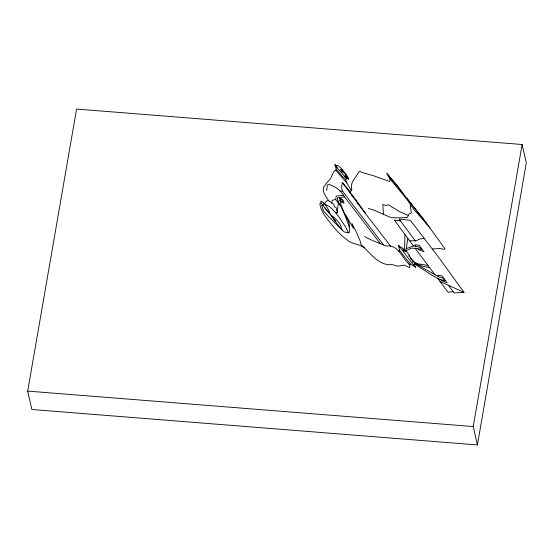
<?xml version="1.0" encoding="UTF-8"?>
<svg xmlns="http://www.w3.org/2000/svg" width="554" height="554" viewBox="0 0 554 554"><rect width="100%" height="100%" fill="white"/><g stroke="black" fill="none" stroke-linecap="round" stroke-linejoin="round"><path stroke-width="0.83" d="M348.494 232.846L345.253 226.364L339.747 218.124A19.335 3.289 51.7 0 0 337.109 214.488L332.303 209.093A25.304 4.3 51.7 0 0 329.298 206.455L324.976 204.17L323.716 205.015L322.567 204.696L321.625 205.285L323.598 211.143L329.145 217.21L344.159 231.925L348.494 232.846L349.401 232.154L349.249 223.927L347.912 219.799L337.808 200.86L337.261 198.768L337.774 197.653L344.477 196.822L380.231 243.538M405.009 234.564L404.496 250.782L405.272 251.294L410.923 248.192L415.576 248.275L421.428 249.515L419.773 247.34L413.866 245.796L406.29 248.573L405.272 251.294M358.196 204.107L356.644 200.548L351.762 195.084L342.268 182.585L341.541 188.145L342.767 191.469L383.43 244.799M345.904 175.853L348.154 178.977L346.416 177.017L345.419 174.281L341.61 169.517M337.234 212.591L338.452 201.58L339.283 200.714L340.475 200.534C341.299 201.344 342.878 203.844 344.041 202.868C343.528 201.012 341.257 197.57 339.36 198.242L340.475 200.534L340.855 204.454L349.242 226.718M326.687 190.528L327.303 185.278L328.231 184.337C335.184 186.102 341.042 190.486 344.477 196.822M406.29 248.573L407.792 238.331M27.7 391.103L76.59 109.062L522.117 144.504L526.3 162.897L477.409 444.938L31.883 409.496L27.7 391.103L473.234 426.552L477.409 444.938M473.234 426.552L522.117 144.504M405.923 250.934L409.274 255.027L409.337 255.962L408.236 255.941M448.394 285.303L454.162 292.928L463.996 292.408L439.682 258.683L411.435 221.732L410.099 220.305L399.129 219.086L415.271 240.817L416.262 240.9L418.817 239.328L424.135 238.268M351.305 190.514L346.846 183.014L335.807 170.327L336.216 169.053L334.893 164.6L336.416 165.785L337.061 167.675L346.541 178.409L346.077 179.517L342.822 176.899L336.216 169.053M398.52 245.29L399.628 250.36L404.635 257.001L410.652 264.251L415.832 267.36L414.184 264.957L413.686 265.172L412.266 263.462L398.52 245.29L400.424 247.278M410.652 264.251L409.087 264.21C401.948 257.866 397.952 244.016 386.131 246.08C378.839 242.998 371.45 240.45 364.504 236.551M409.399 255.629C410.071 258.815 416.241 261.931 414.184 264.957M336.416 165.785L336.513 165.48C340.121 164.012 352.988 184.378 345.876 175.196M410.694 259.092L410.459 257.527M341.16 171.151L341.583 170.549L340.391 169.247M404.427 249.522L402.98 248.995L404.212 250.865M430.229 228.352L407.204 198.748L422.501 217.701L445.091 248.988L443.892 249.342L439.848 248.469L432.321 249.016M342.767 191.469L340.087 190.943M344.45 176.317L345.869 176.068M347.614 178.707L345.689 176.151M398.776 251.191L399.219 251.031L399.171 250.207L399.628 250.36M349.138 191.677L350.904 191.082L351.866 189.731C349.567 182.218 356.243 177.599 358.902 171.698L360.045 171.449L362.448 172.585L373.985 175.902L389.531 181.511L390.272 179.683L386.775 173.284L397.564 185.95L407.1 198.865M404.496 250.782L403.354 250.99L402.516 250.373M407.571 199.62C411.733 208.803 420.451 216.157 426.829 224.211M343.272 195.223L336.451 196.04L335.918 197.037L335.939 199.281L332.594 200.223L332.019 200.867L331.874 203.096M453.158 291.605L448.408 292.29L447.528 291.556L437.625 278.33M321.59 203.38L319.797 203.706C321.119 212.978 328.591 220.36 334.097 227.659C337.954 232.036 342.012 236.295 346.818 239.647C351.651 244.439 359.317 243.573 364.213 247.915M323.702 203.256L325.51 202.826L326.036 201.621L327.262 200.673L328.591 200.631L333.951 204.516L334.353 206.607L336.368 207.854L336.403 210.25L337.033 210.264L337.275 213.068L335.329 212.272M335.807 170.327L335.191 170.32L333.716 171.795L330.433 178.88L326.59 182.958L323.474 187.474C322.262 192.48 326.195 196.663 328.591 200.631M409.544 240.706L415.271 240.817M400.445 220.921L394.316 220.014L413.416 245.962M427.958 265.414L417.945 263.829L413.783 261.793M325.087 208.013C335.087 220.797 326.112 203.789 322.255 201.954C314.083 197.079 339.512 224.107 335.011 221.122C335.475 220.817 341.416 231.614 341.236 226.628A6.35 1.08 51.7 0 0 340.073 224.481C338.639 221.122 325.96 209.204 335.011 221.122M429.675 267.714L422.397 266.093L414.655 263.24L438.747 276.855L442.791 278.011L444.772 280.691L439.786 279.486L432.245 275.456L414.96 264.23M399.697 247.056L401.989 247.735L403.097 248.829M368.313 208.415L374.158 210.243L389.891 217.133L392.53 217.708L400.66 217.854L407.322 217.431L409.24 213.892L411.352 212.971L410.521 207.175L410.749 205.174M408.277 215.437L400.14 211.933L388.617 204.952L387.939 204.731L386.276 205.569L382.814 204.412L383.437 214.017M341.583 170.549L342.511 170.957M439.973 281.467L463.996 292.408M343.487 172.031L341.555 172.114L340.357 171.283M335.385 199.357L340.094 205.077M417.647 248.635L418.831 249.792L424.073 251.793L419.101 245.207L414.981 244.826L415.798 246.329M440.825 279.735L441.697 280.636L447.237 282.914L441.995 275.871L437.875 275.303L438.588 276.771M348.141 178.79L348.681 179.226L347.497 177.093M413.686 265.172L415.348 267.035M331.707 215.949L329.346 212.861M342.386 182.515L349.962 191.4M349.352 191.601L353.494 196.677M390.556 246.128L358.514 204.544L351.762 195.084M387.08 173.908L397.654 186.566L407.509 200.042L389.607 178.485M337.061 167.675L334.893 164.6M415.119 248.268L435.056 274.895M340.772 228.019L342.531 230.457M357.787 202.452L365.273 213.082M345.301 176.151L346.541 178.409M345.357 214.481L353.404 228.331L352.019 223.594L356.589 232.645L360.197 241.115L361.014 244.556C369.504 252.042 377.039 263.912 389.192 264.791L390.667 264.223L397.765 266.169L404.358 265.117L409.558 267.665L409.884 266.162L409.087 264.21M411.532 259.023L412.869 262.437M345.322 179.302L346.846 183.014M340.177 198.886C341.555 204.751 346.021 200.984 340.177 198.886"/></g></svg>
